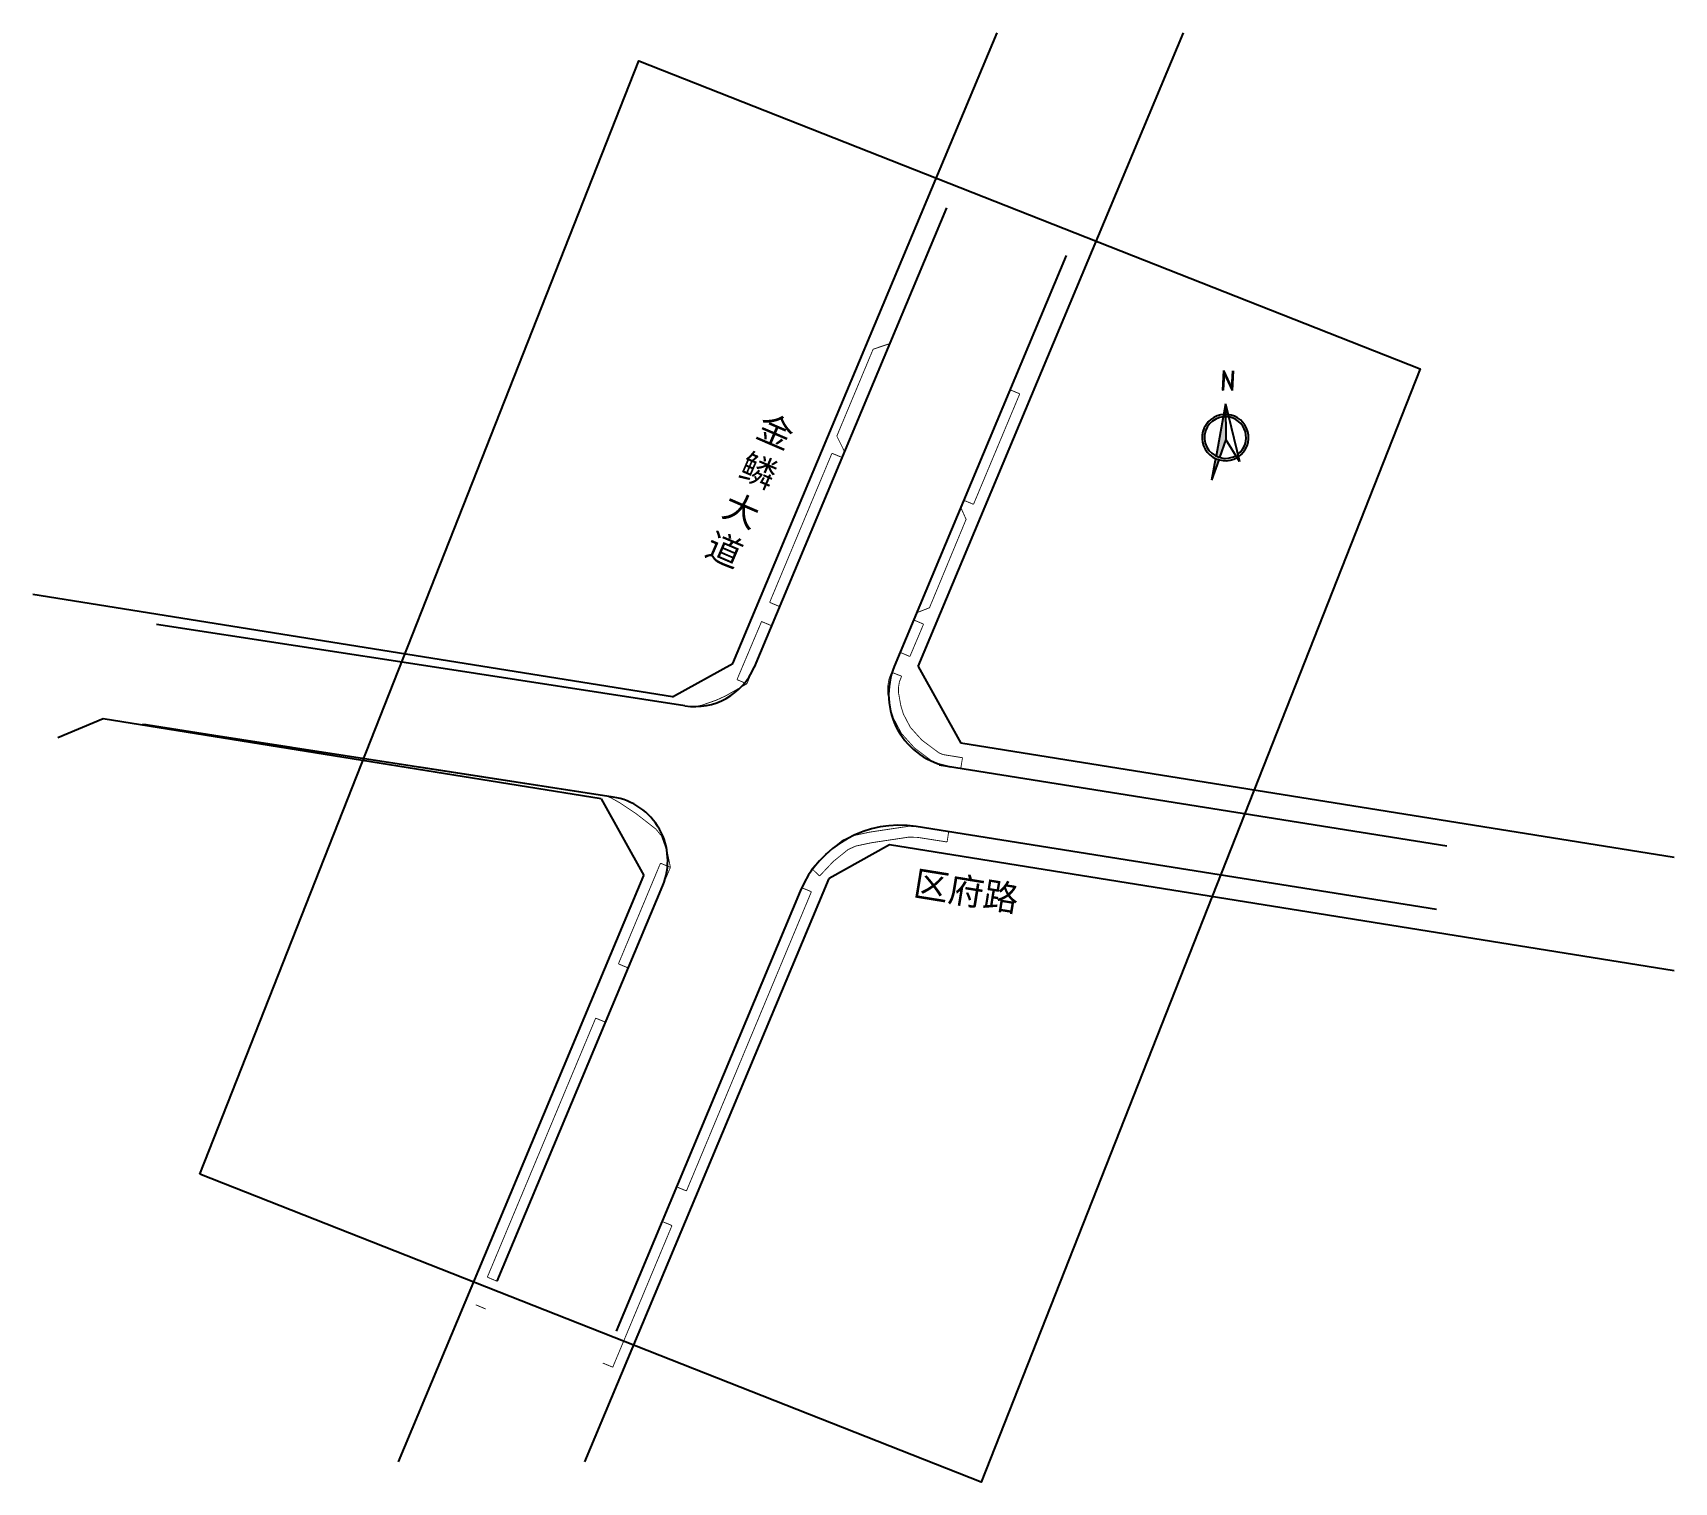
# Model space of a CAD drawing. Header units: millimetres. Extents: x 16050 to 16432, y 9086 to 9423.
import ezdxf

# ---------------------------------------------------------------- set-up
doc = ezdxf.new("R2010")
doc.units = ezdxf.units.MM
for name, color, linetype in [('@-指北针', 7, 'Continuous'), ('@-视口', 7, 'Continuous'), ('@-路缘线', 7, 'Continuous'), ('@-道路名称', 7, 'Continuous'), ('DLSS', 9, 'Continuous'), ('RD-红线', 1, 'Continuous')]:
    doc.layers.add(name, color=color, linetype=linetype)
doc.styles.get("Standard").update_dxf_attribs({"font": ''})
doc.styles.get('Standard').set_extended_font_data('SimSun')

# ---------------------------------------------------------------- blocks, each defined once
blk = doc.blocks.new('zhibeizhen')
at = {"layer": '@-指北针', "color": 6}
for p, q in [((561104.32, 4303102.87), (561103.91, 4303093.64)), ((561104.32, 4303102.87), (561108.08, 4303094.77)), ((561108.43, 4303102.69), (561108.08, 4303094.77)), ((561108.75, 4303102.67), (561108.33, 4303093.44)), ((561104.58, 4303101.54), (561104.22, 4303093.62)), ((561104.58, 4303101.54), (561108.33, 4303093.44)), ((561108.08, 4303094.77), (561108.08, 4303094.77)), ((561108.08, 4303094.77), (561108.08, 4303094.77)), ((561103.91, 4303093.64), (561103.91, 4303093.64)), ((561104.22, 4303093.62), (561103.91, 4303093.64)), ((561103.91, 4303093.64), (561103.91, 4303093.64)), ((561108.33, 4303093.44), (561108.33, 4303093.44)), ((561108.33, 4303093.44), (561108.33, 4303093.44))]:
    blk.add_line(p, q, dxfattribs=at)
at = {"layer": '@-指北针'}
for p, q in [((561105.24, 4303087.33), (561100.83, 4303062.94)), ((561105.24, 4303087.33), (561105.39, 4303070.71)), ((561105.24, 4303087.33), (561111.76, 4303060.49)), ((561105.39, 4303070.71), (561102.47, 4303062.3)), ((561111.76, 4303060.49), (561105.39, 4303070.71)), ((561100.62, 4303061.82), (561098.79, 4303051.72)), ((561102.11, 4303061.26), (561098.79, 4303051.72))]:
    blk.add_line(p, q, dxfattribs=at)
for radius, start, end in [(10.79, 83.16577, 300.49103), (9.69, 83.16579, 263.16576), (9.69, 306.72797, 85.30669), (10.79, 304.27055, 84.73931), (9.69, 263.16577, 270.04456), (9.69, 270.04456, 300.32732)]:
    blk.add_arc((561105.16, 4303071.61), radius, start, end, dxfattribs=at)
for points in [[(561104.22, 4303093.62), (561103.91, 4303093.64), (561104.58, 4303101.54), (561104.32, 4303102.87)], [(561108.33, 4303093.44), (561104.58, 4303101.54), (561108.08, 4303094.77), (561104.32, 4303102.87)], [(561108.33, 4303093.44), (561108.08, 4303094.77), (561108.75, 4303102.67), (561108.43, 4303102.69)], [(561105.24, 4303087.33), (561105.39, 4303070.71), (561100.83, 4303062.94), (561102.47, 4303062.3)], [(561100.62, 4303061.82), (561102.11, 4303061.26), (561098.79, 4303051.72)]]:
    blk.add_solid(points, dxfattribs=at)

msp = doc.modelspace()

# ---------------------------------------------------------------- linework, layer by layer
at = {"layer": '@-视口', "lineweight": -3}
msp.add_lwpolyline([(16088.87, 9157.61), (16190.99, 9416.6), (16372.77, 9344.92), (16270.65, 9085.93)], close=True, dxfattribs=at)
at = {"layer": '@-路缘线', "color": 7, "lineweight": -3, "elevation": -500.4}
for points in [[(16262.57, 9382.4), (16217.87, 9275.56)], [(16290.44, 9371.29), (16250.46, 9275.72)], [(16143.46, 9275.51), (16078.84, 9285.47)], [(16201.74, 9266.53), (16143.46, 9275.51)], [(16110.24, 9256.85), (16075.6, 9262.19)], [(16185.03, 9245.32), (16075.94, 9262.14)], [(16185.03, 9245.32), (16139.91, 9252.28)], [(16260.9, 9252.78), (16378.95, 9233.96)], [(16376.58, 9219.14), (16255.56, 9238.44)], [(16158.07, 9132.66), (16196.59, 9224.71)], [(16228.56, 9223.41), (16185.74, 9121.08)]]:
    msp.add_lwpolyline(points, dxfattribs=at)
at = {"layer": '@-路缘线', "linetype": 'Continuous', "elevation": -500.4}
msp.add_lwpolyline([(16201.74, 9266.53, 0.34459), (16217.87, 9275.56)], format="xyb", dxfattribs=at)
at = {"layer": '@-路缘线', "color": 7, "lineweight": -3, "elevation": -500.4}
for points in [[(16250.46, 9275.72, 0.485823), (16263.46, 9252.37)], [(16196.59, 9224.71, 0.487442), (16185.03, 9245.32)], [(16255.56, 9238.44, 0.346056), (16228.56, 9223.41)]]:
    msp.add_lwpolyline(points, format="xyb", dxfattribs=at)
at = {"layer": 'DLSS', "color": 9, "linetype": 'Continuous', "const_width": 0.2, "flags": 128}
for points, elevation in [([(16249.32, 9350.77), (16245.53, 9349.5)], -0.63), ([(16237.08, 9329.28), (16245.53, 9349.5)], -0.57), ([(16277.34, 9340.08), (16265.89, 9312.75), (16267.16, 9309.92), (16258.63, 9289.34), (16255.67, 9288.2), (16251.78, 9278.99)], -0.59), ([(16279.64, 9339.12), (16268.88, 9313.41)], -0.59), ([(16279.64, 9339.12), (16277.34, 9340.08)], -0.59), ([(16238.85, 9325.73), (16237.08, 9329.28)], -0.57), ([(16221.46, 9290.6), (16235.95, 9325.29)], -0.48), ([(16238.26, 9324.33), (16235.95, 9325.29)], -0.48), ([(16266.57, 9314.37), (16268.88, 9313.41)], -0.59), ([(16221.46, 9290.6), (16223.76, 9289.64)], -0.48), ([(16213.86, 9272.63), (16219.58, 9286.15)], -0.4), ([(16219.58, 9286.15), (16221.88, 9285.18)], -0.4), ([(16254.96, 9286.52), (16257.26, 9285.54)], -0.59), ([(16216.16, 9271.66), (16221.88, 9285.18)], -0.4), ([(16257.26, 9285.54), (16254.08, 9278.01)], -0.59), ([(16251.78, 9278.99), (16254.08, 9278.01)], -0.59), ([(16249.83, 9274.34), (16249.22, 9272.79), (16248.94, 9271.13), (16248.93, 9269.41), (16249.54, 9265.93), (16250.28, 9263.62), (16252.12, 9260.1), (16255.16, 9256.72), (16259.59, 9253.41), (16261.1, 9252.78), (16265.92, 9252)], -0.45), ([(16249.83, 9274.34), (16252.16, 9273.43)], -0.45), ([(16211.22, 9268.85), (16216.16, 9271.66)], 2.02), ([(16213.86, 9272.63), (16216.16, 9271.66)], -0.4), ([(16252.16, 9273.43), (16251.65, 9272.12), (16251.44, 9270.9), (16251.43, 9269.61), (16251.98, 9266.53), (16252.59, 9264.58), (16254.19, 9261.53), (16256.85, 9258.58), (16260.83, 9255.6), (16261.78, 9255.2), (16266.32, 9254.46)], -0.45), ([(16203.57, 9266.29), (16205.58, 9266.64)], 2.02), ([(16205.58, 9266.64), (16209.02, 9267.84)], 2.02), ([(16209.02, 9267.84), (16211.22, 9268.85)], 2.02), ([(16198.37, 9228.96), (16197.67, 9232.42), (16196.27, 9236.31), (16194.96, 9237.89), (16190.4, 9241.44), (16186.66, 9243.94), (16184.52, 9245.15), (16183.36, 9245.57), (16157.47, 9249.49), (16075.96, 9262.32)], -0.36), ([(16265.92, 9252), (16266.32, 9254.46)], -0.49), ([(16263.12, 9237.33), (16256.21, 9238.42), (16253.74, 9238.51), (16244.72, 9237.15), (16240.73, 9236.3), (16238.42, 9235.28), (16234.59, 9232.19), (16231.26, 9228.67)], -0.55), ([(16262.74, 9234.86), (16255.96, 9235.92), (16253.88, 9236), (16245.16, 9234.69), (16241.5, 9233.91), (16239.73, 9233.12), (16236.29, 9230.35), (16233.08, 9226.95)], -0.55), ([(16263.12, 9237.33), (16262.74, 9234.86)], -0.09), ([(16186.28, 9206.51), (16196.06, 9229.93)], -0.27), ([(16188.59, 9205.54), (16198.37, 9228.96)], -0.27), ([(16198.37, 9228.96), (16196.06, 9229.93)], -0.36), ([(16231.26, 9228.67), (16228.86, 9224.25)], -0.55), ([(16231.26, 9228.67), (16233.08, 9226.95)], -0.55), ([(16228.86, 9224.25), (16199.79, 9154.65)], -0.22), ([(16231.17, 9223.29), (16202.1, 9153.68)], -0.22), ([(16228.86, 9224.25), (16231.17, 9223.29)], -0.22), ([(16188.59, 9205.54), (16186.28, 9206.51)], -0.27), ([(16155.78, 9133.62), (16180.99, 9193.88)], 0.03), ([(16183.31, 9192.93), (16180.99, 9193.88)], -0.17), ([(16199.79, 9154.65), (16202.1, 9153.68)], -0.22), ([(16158.09, 9132.66), (16155.78, 9133.62)], 0.03), ([(16155.4, 9126.23), (16153.09, 9127.19)], 0.03)]:
    msp.add_lwpolyline(points, dxfattribs=dict(at, elevation=elevation))
for points in [[(16198.74, 9145.63), (16184.96, 9112.68)], [(16196.43, 9146.59), (16198.74, 9145.63)], [(16182.66, 9113.64), (16184.96, 9112.68)]]:
    msp.add_lwpolyline(points, dxfattribs=at)
at = {"layer": 'RD-红线', "linetype": 'ByBlock', "lineweight": -3, "ltscale": 2}
for p, q in [((16212.89, 9276.4), (16274.35, 9423.1)), ((16255.97, 9275.7), (16317.72, 9423.1)), ((16198.84, 9268.59), (16050.06, 9292.44)), ((16198.84, 9268.59), (16212.89, 9276.4)), ((16255.97, 9275.7), (16265.9, 9257.84)), ((16066.4, 9263.49), (16055.84, 9259.07)), ((16182.28, 9244.91), (16066.4, 9263.49)), ((16431.87, 9231.24), (16265.9, 9257.84)), ((16182.28, 9244.91), (16192.22, 9227.05)), ((16249.34, 9234.16), (16235.29, 9226.35)), ((16431.87, 9204.9), (16249.34, 9234.16)), ((16135.09, 9090.69), (16192.22, 9227.05)), ((16178.46, 9090.69), (16235.29, 9226.35))]:
    msp.add_line(p, q, dxfattribs=at)

# ---------------------------------------------------------------- block references
at = {"layer": '@-指北针', "lineweight": -3, "xscale": 0.5, "yscale": 0.5, "zscale": 0.5}
msp.add_blockref('zhibeizhen', (-264225.12, -2142206.86), dxfattribs=at)

# ---------------------------------------------------------------- texts
at = {"layer": '@-道路名称', "char_height": 6, "attachment_point": 1}
for s, insert, width, rotation in [('{\\fSimHei|b0|i0|c134|p49;\\T0.75;金鳞大道}', (16220.26, 9334.76), 6.6698, 336.6992), ('{\\fSimHei|b0|i0|c134|p49;区府路}', (16255.57, 9228.37), 384.5428, 350.8149)]:
    msp.add_mtext(s, dxfattribs=dict(at, insert=insert, width=width, rotation=rotation))

doc.saveas('drawing.dxf')
